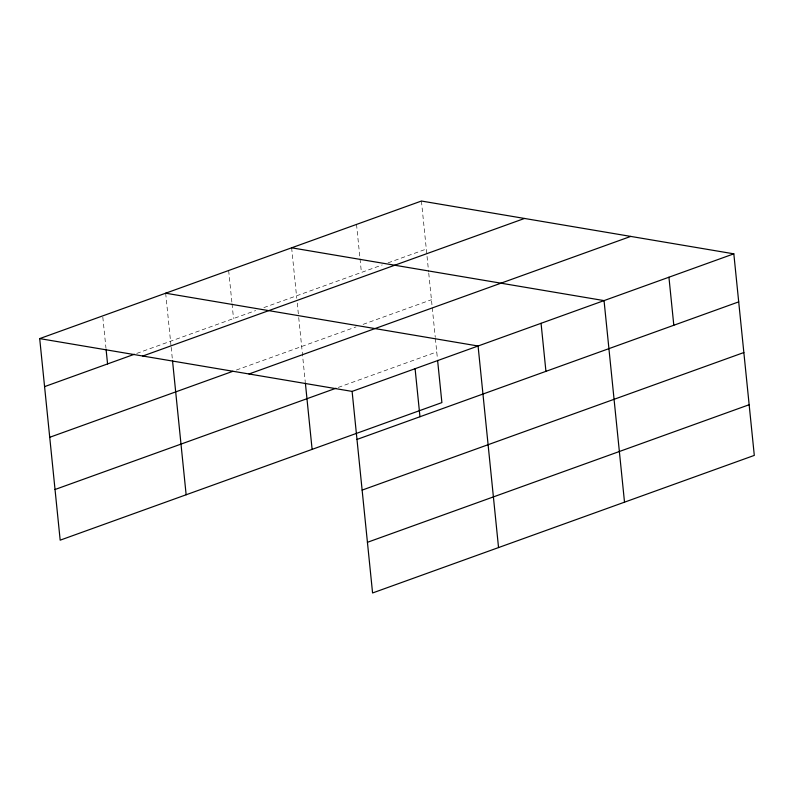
<?xml version="1.0" encoding="UTF-8"?>
<svg xmlns="http://www.w3.org/2000/svg" width="794" height="794" viewBox="0 0 794 794"><rect width="100%" height="100%" fill="white"/><g stroke="black" fill="none" stroke-linecap="round" stroke-linejoin="round"><path stroke-width="0.6" stroke-dasharray="3.97 2.98" d="M136.727 353.429L255.688 310.553M263.856 307.606L382.261 264.928M388.058 262.844L426.299 249.058M236.344 370.044L356.129 326.87M363.076 324.369L431.45 299.725M338.254 387.422L436.75 351.931M421.425 201.031L428.631 271.985M428.75 273.186L435.271 337.361M435.39 338.572L437.484 359.166M356.526 224.414L359.91 257.673M360.029 258.904L361.409 272.451M291.636 247.807L296.757 298.246M297.254 303.07L298.594 316.34M298.723 317.55L305.233 381.706M228.652 270.506L231.908 302.524M232.027 303.755L233.535 318.533M165.668 293.204L171.038 346.065M171.157 347.266L172.387 359.335M102.813 317.134L105.939 347.921"/><path stroke-width="1.19" d="M39.7 338.601L421.425 201.031L733.825 253.832L754.3 455.399L372.575 592.969L352.109 391.402L39.7 338.601L60.175 540.168L441.891 402.598L437.603 360.377M44.583 386.628L134.385 354.263M142.791 356.03L524.516 218.459M49.724 437.296L232.841 371.304M249.008 373.984L630.734 236.413M55.024 489.501L335.931 388.266M352.109 391.402L733.825 253.832M356.982 439.439L738.708 301.869M362.133 490.106L743.849 352.536M367.433 542.302L749.149 404.732M291.636 247.807L604.045 300.608L624.511 502.175M165.668 293.204L478.077 346.005L498.543 547.572M668.935 277.225L673.808 325.252M541.061 323.307L545.935 371.344M415.093 368.704L419.966 416.741M305.362 382.916L312.111 449.364M172.506 360.536L186.143 494.771M106.059 349.152L107.567 363.93"/></g></svg>
